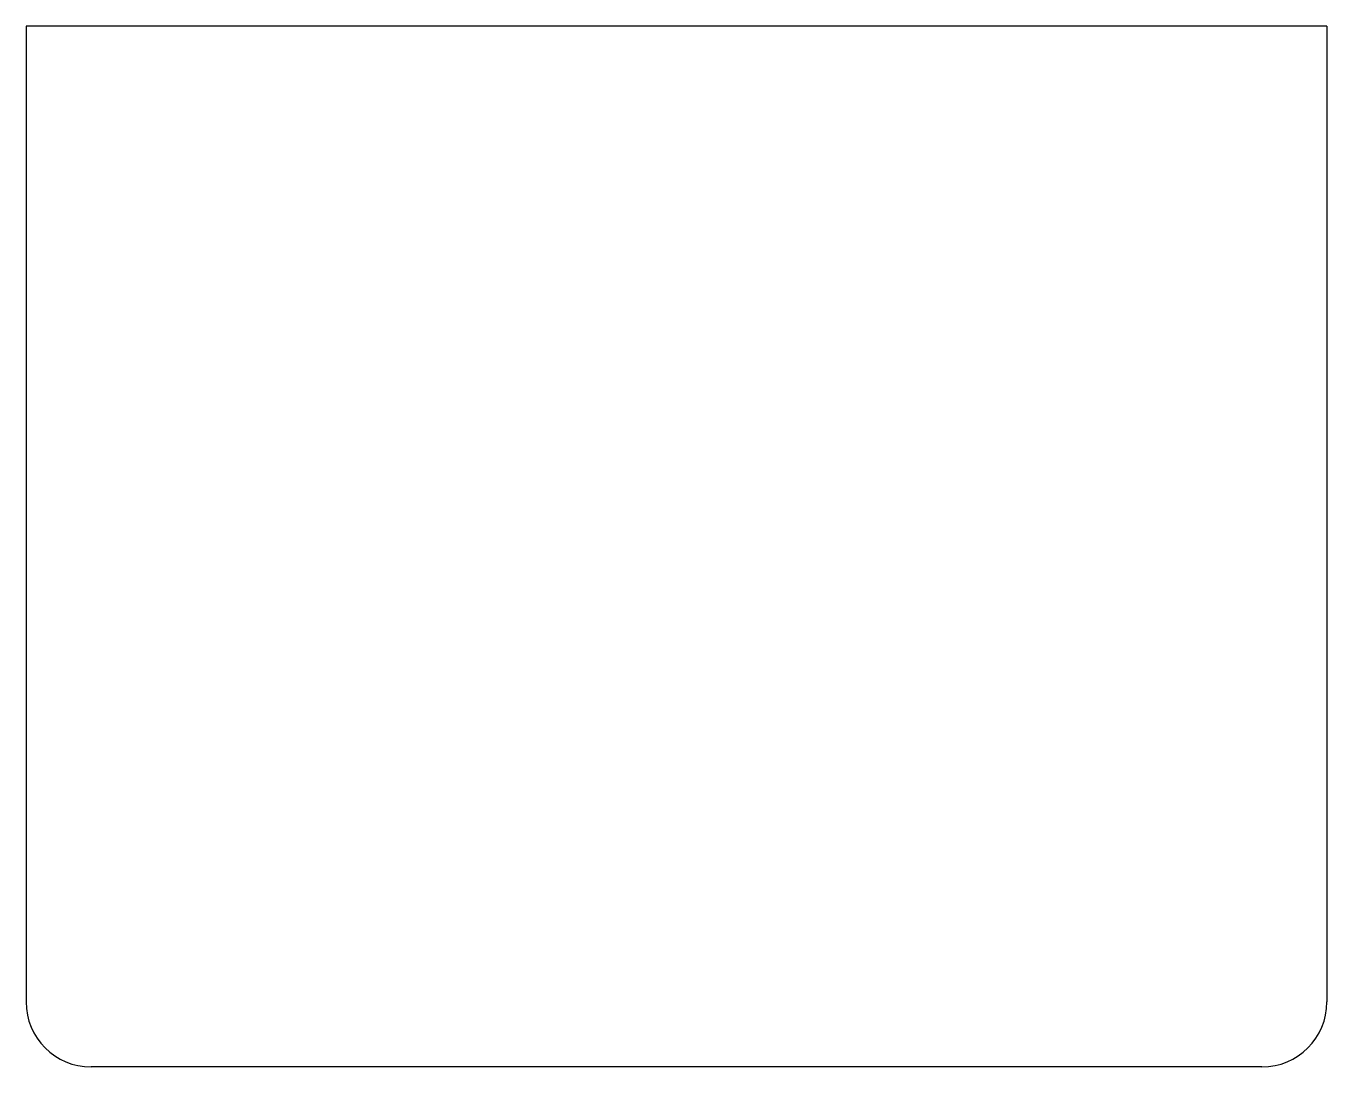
# Model space of a CAD drawing. Extents: x 10 to 20, y 17 to 25.
import ezdxf

# ---------------------------------------------------------------- set-up
doc = ezdxf.new("R2010")
doc.units = 0
doc.layers.add('MODELSKETCH_VISIBLE', color=7, linetype='CONTINUOUS')

msp = doc.modelspace()

# ---------------------------------------------------------------- linework, layer by layer
at = {"layer": 'MODELSKETCH_VISIBLE'}
for p, q in [((10, 25), (10, 17.5)), ((20, 25), (10, 25)), ((20, 25), (20, 17.5)), ((19.5, 17), (10.5, 17))]:
    msp.add_line(p, q, dxfattribs=at)
for centre, start, end in [((10.5, 17.5), 180, 270), ((19.5, 17.5), 270, 0)]:
    msp.add_arc(centre, 0.5, start, end, dxfattribs=at)

doc.saveas('drawing.dxf')
